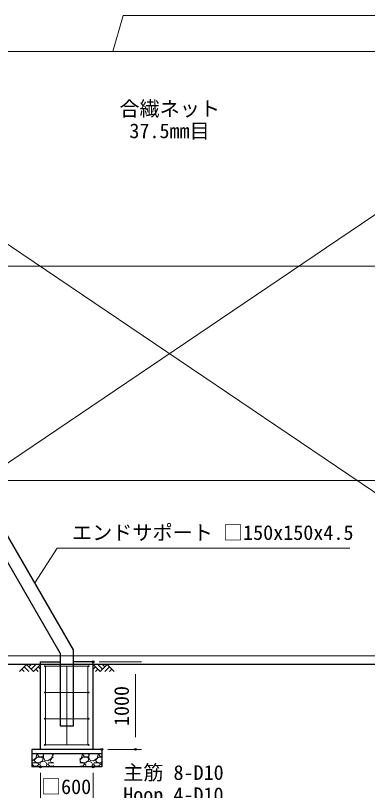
# Model space of a CAD drawing. Units: millimetres, scale not verified. Extents: x -14699 to 14701, y -10394 to 10396.
# Drawn here: x -8397 to -4382, y -3245 to 5606 of the extents above; entities that cross this region are included whole.
import ezdxf
from ezdxf.enums import TextEntityAlignment as Align

# ---------------------------------------------------------------- set-up
doc = ezdxf.new("R2010")
doc.units = ezdxf.units.MM
doc.header["$LTSCALE"] = 40
doc.header["$PDMODE"] = 32
doc.header["$PDSIZE"] = 20
for name, color, linetype, lineweight in [('0-1_D-STR1', 1, 'Continuous', 25), ('0-3_D-STR3', 3, 'Continuous', 13), ('0-4_D-BGD', 7, 'Continuous', 25), ('0-5_D-STR-DIM', 7, 'Continuous', 13), ('0-8_D-STR-TXT', 7, 'Continuous', 13), ('0-A_D-DCR-HCH', 7, 'Continuous', 13), ('0-B_D-STR4', 7, 'Continuous', 25)]:
    doc.layers.add(name, color=color, linetype=linetype, lineweight=lineweight)
doc.layers.add('0-7_Defpoints', color=8, linetype='Continuous')
doc.styles.add('ＭＳ ゴシック', font='')
doc.styles.get('ＭＳ ゴシック').set_extended_font_data('MS Gothic')

msp = doc.modelspace()

# ---------------------------------------------------------------- linework, layer by layer
at = {"layer": '0-1_D-STR1'}
msp.add_line((-7887.12, -1677.66), (-11504.34, 4587.56), dxfattribs=at)
msp.add_lwpolyline([(-7887.12, -1677.66), (-7887.12, -2505.46), (-7737.12, -2505.46), (-7737.12, -1637.46), (-11424.63, 4749.49)], dxfattribs=at)
at = {"layer": '0-3_D-STR3'}
for p, q in [((-10861.43, 5194.54), (1156.88, 5194.54)), ((-11289.04, -1399.82), (-2429.81, 4593.37)), ((-10852.2, 4593.37), (-1992.98, -1399.82)), ((-10861.43, 2744.54), (1156.88, 2744.54)), ((-10861.43, 294.54), (1156.88, 294.54)), ((-10861.43, -1705.46), (1156.88, -1705.46)), ((-7562.12, -1825.46), (-8062.12, -1825.46)), ((-8054.12, -2725.46), (-8054.12, -1825.46)), ((-7812.12, -2725.46), (-7812.12, -1825.46)), ((-7570.12, -2725.46), (-7570.12, -1825.46)), ((-7562.12, -2125.46), (-8062.12, -2125.46)), ((-7562.12, -2425.46), (-8062.12, -2425.46)), ((-7562.12, -2725.46), (-8062.12, -2725.46))]:
    msp.add_line(p, q, dxfattribs=at)
for centre in [(-8062.12, -1825.46), (-7562.12, -1825.46), (-8062.12, -2125.46), (-7562.12, -2125.46), (-8062.12, -2425.46), (-7562.12, -2425.46), (-8062.12, -2725.46), (-7562.12, -2725.46)]:
    msp.add_circle(centre, 5, dxfattribs=at)
at = {"layer": '0-4_D-BGD'}
msp.add_line((1156.88, -1805.46), (-12443.12, -1805.46), dxfattribs=at)
at = {"layer": '0-5_D-STR-DIM'}
for p, q in [((-7442.12, -1775.46), (-6958.87, -1775.46)), ((-7028.87, -1915.46), (-7028.87, -2635.46)), ((-7342.12, -2775.46), (-6958.87, -2775.46)), ((-8112.12, -3045.46), (-8112.12, -3411.98)), ((-7512.12, -3045.46), (-7512.12, -3411.98))]:
    msp.add_line(p, q, dxfattribs=at)
at = {"layer": '0-7_Defpoints'}
for p in [(-7512.12, -1775.46), (-7412.12, -2775.46), (-7028.87, -2775.46), (-8112.12, -2975.46), (-7512.12, -2975.46)]:
    msp.add_point(p, dxfattribs=at)
at = {"layer": '0-8_D-STR-TXT'}
for points in [[(-2127.95, 5606.35), (-7169.76, 5606.35), (-7286.97, 5196.46)], [(-4581.6, -479.48), (-7922.27, -479.48), (-8175.05, -875.38)]]:
    msp.add_lwpolyline(points, dxfattribs=at)
at = {"layer": '0-A_D-DCR-HCH'}
for p, q in [((-8271.75, -1805.46), (-8351.57, -1885.28)), ((-8324.96, -1858.67), (-8298.24, -1885.28)), ((-8298.36, -1832.07), (-8244.9, -1885.28)), ((-8271.75, -1805.46), (-8191.93, -1885.28)), ((-8245.15, -1832.07), (-8218.54, -1805.46)), ((-8218.54, -1858.67), (-8165.33, -1805.46)), ((-8191.93, -1885.28), (-8112.12, -1805.46)), ((-8165.33, -1858.67), (-8138.6, -1885.28)), ((-8138.72, -1832.07), (-8112.12, -1858.55)), ((-7432.3, -1885.28), (-7512.12, -1805.46)), ((-7485.51, -1832.07), (-7512.12, -1858.55)), ((-7458.9, -1858.67), (-7485.63, -1885.28)), ((-7405.69, -1858.67), (-7458.9, -1805.46)), ((-7352.48, -1805.46), (-7432.3, -1885.28)), ((-7378.95, -1832.21), (-7405.69, -1805.46)), ((-7325.87, -1832.07), (-7379.33, -1885.28)), ((-7352.48, -1805.46), (-7272.66, -1885.28)), ((-7299.27, -1858.67), (-7326, -1885.28)), ((-8166.73, -2875.45), (-8152.33, -2830.45)), ((-8152.33, -2830.45), (-8155.38, -2825.46)), ((-8138.34, -2825.46), (-8146.93, -2834.05)), ((-8078.53, -2834.05), (-8088.34, -2825.46)), ((-8076.73, -2832.25), (-8078.53, -2870.05)), ((-8069.3, -2825.46), (-8076.73, -2832.25)), ((-7986.73, -2875.45), (-7972.33, -2830.45)), ((-7972.33, -2830.45), (-7975.38, -2825.46)), ((-7962.12, -2829.24), (-7966.93, -2834.05)), ((-7646.73, -2875.45), (-7632.33, -2830.45)), ((-7632.33, -2830.45), (-7635.38, -2825.46)), ((-7618.34, -2825.46), (-7626.93, -2834.05)), ((-7558.53, -2834.05), (-7568.34, -2825.46)), ((-7556.73, -2832.25), (-7558.53, -2870.05)), ((-7549.3, -2825.46), (-7556.73, -2832.25)), ((-7466.73, -2875.45), (-7452.33, -2830.45)), ((-7452.33, -2830.45), (-7455.38, -2825.46)), ((-7438.34, -2825.46), (-7446.93, -2834.05)), ((-8182.93, -2900.65), (-8150.53, -2864.65)), ((-8170.33, -2922.25), (-8182.93, -2900.65)), ((-8150.53, -2864.65), (-8103.73, -2864.65)), ((-8146.93, -2834.05), (-8132.53, -2855.65)), ((-8132.53, -2855.65), (-8087.53, -2861.05)), ((-8087.53, -2906.05), (-8125.33, -2925.85)), ((-8118.13, -2945.65), (-8107.33, -2920.45)), ((-8107.33, -2920.45), (-8078.53, -2911.45)), ((-8103.73, -2864.65), (-8080.33, -2880.85)), ((-8087.53, -2861.05), (-8078.53, -2844.85)), ((-8080.33, -2880.85), (-8087.53, -2906.05)), ((-8078.53, -2844.85), (-8078.53, -2834.05)), ((-8078.53, -2870.05), (-8064.13, -2904.25)), ((-8078.53, -2911.45), (-8049.73, -2922.25)), ((-8064.13, -2904.25), (-8026.33, -2906.05)), ((-8026.33, -2906.05), (-7986.73, -2875.45)), ((-8002.93, -2900.65), (-7970.53, -2864.65)), ((-7990.33, -2922.25), (-8002.93, -2900.65)), ((-7970.53, -2864.65), (-7962.12, -2864.65)), ((-7966.93, -2834.05), (-7962.12, -2841.27)), ((-7662.12, -2899.75), (-7630.53, -2864.65)), ((-7662.12, -2887.34), (-7646.73, -2875.45)), ((-7650.33, -2922.25), (-7662.12, -2902.04)), ((-7630.53, -2864.65), (-7583.73, -2864.65)), ((-7626.93, -2834.05), (-7612.53, -2855.65)), ((-7612.53, -2855.65), (-7567.53, -2861.05)), ((-7567.53, -2906.05), (-7605.33, -2925.85)), ((-7598.13, -2945.65), (-7587.33, -2920.45)), ((-7587.33, -2920.45), (-7558.53, -2911.45)), ((-7583.73, -2864.65), (-7560.33, -2880.85)), ((-7567.53, -2861.05), (-7558.53, -2844.85)), ((-7560.33, -2880.85), (-7567.53, -2906.05)), ((-7558.53, -2844.85), (-7558.53, -2834.05)), ((-7558.53, -2870.05), (-7544.13, -2904.25)), ((-7558.53, -2911.45), (-7529.73, -2922.25)), ((-7544.13, -2904.25), (-7506.33, -2906.05)), ((-7506.33, -2906.05), (-7466.73, -2875.45)), ((-7482.93, -2900.65), (-7450.53, -2864.65)), ((-7470.33, -2922.25), (-7482.93, -2900.65)), ((-7450.53, -2864.65), (-7412.12, -2864.65)), ((-7446.93, -2834.05), (-7432.53, -2855.65)), ((-7432.53, -2855.65), (-7412.12, -2858.1)), ((-7412.12, -2918.93), (-7425.33, -2925.85)), ((-8203.17, -2975.46), (-8212.12, -2974.72)), ((-8206.33, -2945.65), (-8200.93, -2931.25)), ((-8186.53, -2967.25), (-8206.33, -2945.65)), ((-8166.73, -2927.65), (-8200.93, -2931.25)), ((-8145.13, -2963.65), (-8186.53, -2967.25)), ((-8125.33, -2925.85), (-8170.33, -2922.25)), ((-8130.73, -2936.65), (-8166.73, -2927.65)), ((-8128.93, -2945.65), (-8145.13, -2963.65)), ((-8141.53, -2974.45), (-8143.89, -2975.46)), ((-8138.49, -2975.46), (-8141.53, -2974.45)), ((-8128.93, -2945.65), (-8130.73, -2936.65)), ((-8119.93, -2945.65), (-8109.13, -2970.85)), ((-8109.13, -2970.85), (-8093.45, -2975.46)), ((-8063.62, -2975.46), (-8047.93, -2970.85)), ((-8049.73, -2922.25), (-8038.93, -2945.65)), ((-8047.93, -2970.85), (-8038.93, -2945.65)), ((-8035.33, -2974.45), (-8036.44, -2975.46)), ((-8023.17, -2975.46), (-8035.33, -2974.45)), ((-8026.33, -2945.65), (-8020.93, -2931.25)), ((-8006.53, -2967.25), (-8026.33, -2945.65)), ((-7986.73, -2927.65), (-8020.93, -2931.25)), ((-7965.13, -2963.65), (-8006.53, -2967.25)), ((-7962.12, -2924.51), (-7990.33, -2922.25)), ((-7962.12, -2933.8), (-7986.73, -2927.65)), ((-7962.12, -2960.3), (-7965.13, -2963.65)), ((-7962.12, -2974.7), (-7963.89, -2975.46)), ((-7646.73, -2927.65), (-7662.12, -2929.27)), ((-7625.13, -2963.65), (-7662.12, -2966.87)), ((-7605.33, -2925.85), (-7650.33, -2922.25)), ((-7610.73, -2936.65), (-7646.73, -2927.65)), ((-7608.93, -2945.65), (-7625.13, -2963.65)), ((-7621.53, -2974.45), (-7623.89, -2975.46)), ((-7618.49, -2975.46), (-7621.53, -2974.45)), ((-7608.93, -2945.65), (-7610.73, -2936.65)), ((-7599.93, -2945.65), (-7589.13, -2970.85)), ((-7589.13, -2970.85), (-7573.45, -2975.46)), ((-7543.62, -2975.46), (-7527.93, -2970.85)), ((-7529.73, -2922.25), (-7518.93, -2945.65)), ((-7527.93, -2970.85), (-7518.93, -2945.65)), ((-7515.33, -2974.45), (-7516.44, -2975.46)), ((-7503.17, -2975.46), (-7515.33, -2974.45)), ((-7506.33, -2945.65), (-7500.93, -2931.25)), ((-7486.53, -2967.25), (-7506.33, -2945.65)), ((-7466.73, -2927.65), (-7500.93, -2931.25)), ((-7445.13, -2963.65), (-7486.53, -2967.25)), ((-7425.33, -2925.85), (-7470.33, -2922.25)), ((-7430.73, -2936.65), (-7466.73, -2927.65)), ((-7428.93, -2945.65), (-7445.13, -2963.65)), ((-7441.53, -2974.45), (-7443.89, -2975.46)), ((-7438.49, -2975.46), (-7441.53, -2974.45)), ((-7428.93, -2945.65), (-7430.73, -2936.65)), ((-7419.93, -2945.65), (-7412.12, -2963.88)), ((-7418.13, -2945.65), (-7412.12, -2931.62))]:
    msp.add_line(p, q, dxfattribs=at)
msp.add_lwpolyline([(-8212.12, -2905.77), (-8206.33, -2906.05), (-8166.73, -2875.45)], dxfattribs=at)
at = {"layer": '0-B_D-STR4'}
for p, q in [((-8112.12, -2775.46), (-8112.12, -1775.46)), ((-8112.12, -1775.46), (-7887.12, -1775.46)), ((-7512.12, -1775.46), (-7737.12, -1775.46)), ((-7512.12, -2775.46), (-7512.12, -1775.46)), ((-7412.12, -2775.46), (-8212.12, -2775.46)), ((-8212.12, -2775.46), (-8212.12, -2975.46)), ((-7412.12, -2825.46), (-8212.12, -2825.46)), ((-7412.12, -2775.46), (-7412.12, -2975.46)), ((-7412.12, -2975.46), (-8212.12, -2975.46))]:
    msp.add_line(p, q, dxfattribs=at)

# ---------------------------------------------------------------- texts
at = {"layer": '0-5_D-STR-DIM', "style": 'ＭＳ ゴシック'}
msp.add_text('1000', height=168.3, rotation=90, dxfattribs=at).set_placement((-7052.49, -2509.61), align=Align.BOTTOM_LEFT)
msp.add_text('□600', height=168.3, dxfattribs=at).set_placement((-8106.64, -3336.49), align=Align.BOTTOM_LEFT)
at = {"layer": '0-8_D-STR-TXT', "style": 'ＭＳ ゴシック'}
for s, p in [('合繊ネット', (-7211.65, 4407.39)), ('37.5mm目', (-7097.94, 4154.64)), ('エンドサポート □150x150x4.5', (-7752.03, -434.1)), ('主筋 8-D10', (-7168.46, -3174.98)), ('Hoop 4-D10', (-7168.46, -3428.15))]:
    msp.add_text(s, height=168.3, dxfattribs=at).set_placement(p, align=Align.BOTTOM_LEFT)

doc.saveas('drawing.dxf')
